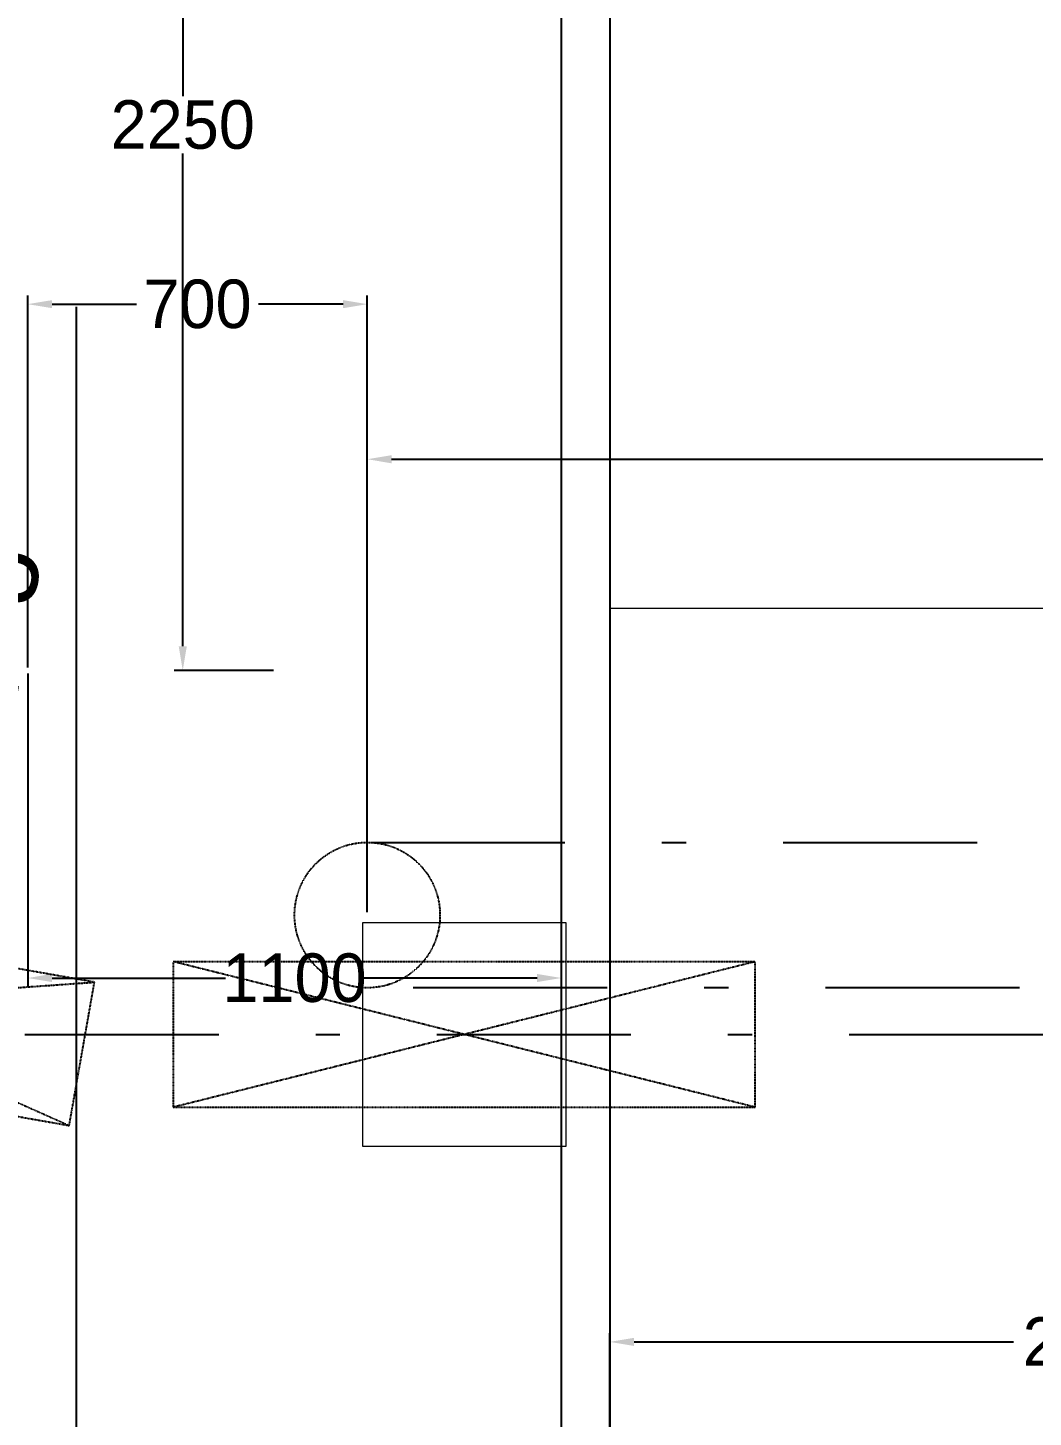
# Model space of a CAD drawing. Header units: metres. Extents: x 31500 to 1073645, y -1029792 to 61053.
# Drawn here: x 111158 to 113232, y -544621 to -541757 of the extents above; entities that cross this region are included whole.
import ezdxf

# ---------------------------------------------------------------- set-up
doc = ezdxf.new("R2010")
doc.units = ezdxf.units.M
doc.header["$PDMODE"] = 65
doc.linetypes.add('DASHDOT', pattern=[8.5, 4, -2, 0.5, -2])
doc.linetypes.add('STRICHPUNKT', pattern=[1, 0.5, -0.25, 0, -0.25])
for name, color, linetype in [('3', 3, 'STRICHPUNKT'), ('CONVEYOR', 6, 'DASHDOT'), ('Layer15', 7, 'Continuous')]:
    doc.layers.add(name, color=color, linetype=linetype)
doc.layers.add('Chlazení - kondenz', color=4, linetype='Continuous', lineweight=25)
doc.layers.add('TG-KOTY', color=2, linetype='Continuous', lineweight=18)
doc.layers.add('Osa(ISO)', color=6, linetype='Continuous', lineweight=25, true_color=0xff00ff)
doc.styles.add('ROMANS', font='TIMES.TTF')
doc.dimstyles.new('100', dxfattribs={"dimscale": 100, "dimtxt": 1, "dimasz": 0.5, "dimexe": 0.18, "dimexo": 0.0625, "dimgap": 0.09, "dimtad": 0, "dimtih": 1, "dimtoh": 1, "dimdec": 0, "dimzin": 0, "dimdsep": 46, "dimtxsty": 'Standard', "dimcen": 0.09, "dimadec": 0, "dimazin": 0, "dimtfac": 1, "dimtdec": 4, "dimtofl": 0, "dimtmove": 0, "dimatfit": 3, "dimfxl": 1, "dimtolj": 1, "dimtzin": 0, "dimarcsym": 0})

# ---------------------------------------------------------------- blocks, each defined once
blk = doc.blocks.new('*D3738')
at = {"layer": 'DEFPOINTS', "color": 0}
for p in [(111478, -540832.4), (111671.4, -540832.4), (111671.4, -543081.9)]:
    blk.add_point(p, dxfattribs=at)
at = {"layer": 'TG-KOTY', "color": 0, "lineweight": -2}
for p, q in [((111665.1, -540832.4), (111460, -540832.4)), ((111478, -540882.4), (111478, -541898.1)), ((111478, -543031.9), (111478, -542016.1)), ((111665.1, -543081.9), (111460, -543081.9))]:
    blk.add_line(p, q, dxfattribs=at)
at = {"layer": 'TG-KOTY', "color": 0}
for points in [[(111486.4, -540882.4), (111469.7, -540882.4), (111478, -540832.4)], [(111469.7, -543031.9), (111486.4, -543031.9), (111478, -543081.9)]]:
    blk.add_solid(points, dxfattribs=at)
at = {"layer": 'TG-KOTY', "color": 0, "insert": (111478, -541957.1), "char_height": 100, "attachment_point": 5}
blk.add_mtext('\\A1;2250', dxfattribs=at)
blk = doc.blocks.new('*D3749')
at = {"layer": 'DEFPOINTS', "color": 0}
for p in [(120858.5, -542646.3), (111858.5, -543585.9), (120858.5, -543585.9)]:
    blk.add_point(p, dxfattribs=at)
at = {"layer": 'TG-KOTY', "color": 0, "lineweight": -2}
for p, q in [((111858.5, -543579.7), (111858.5, -542628.3)), ((111908.5, -542646.3), (116191.2, -542646.3)), ((120808.5, -542646.3), (116525.8, -542646.3)), ((120858.5, -543579.7), (120858.5, -542628.3))]:
    blk.add_line(p, q, dxfattribs=at)
at = {"layer": 'TG-KOTY', "color": 0}
for points in [[(111908.5, -542638), (111908.5, -542654.7), (111858.5, -542646.3)], [(120808.5, -542654.7), (120808.5, -542638), (120858.5, -542646.3)]]:
    blk.add_solid(points, dxfattribs=at)
at = {"layer": 'TG-KOTY', "color": 0, "insert": (116358.5, -542646.3), "char_height": 100, "attachment_point": 5}
blk.add_mtext('\\A1;9000', dxfattribs=at)
blk = doc.blocks.new('9A$41464748494A')
at = {"layer": '3', "color": 5}
for p, q in [((-600, 150), (-600, -150)), ((600, 150), (-600, 150)), ((-600, -150), (600, 150)), ((-600, 150), (600, -150)), ((600, -150), (600, 150)), ((-600, -150), (600, -150))]:
    blk.add_line(p, q, dxfattribs=at)
blk = doc.blocks.new('kA$4150')
at = {"layer": 'Osa(ISO)', "color": 4, "lineweight": 0}
blk.add_lwpolyline([(210, -230), (210, 230), (-210, 230), (-210, -230)], close=True, dxfattribs=at)
at = {"layer": 'Osa(ISO)', "color": 5, "lineweight": 0, "rotation": 180}
blk.add_blockref('9A$41464748494A', (0, 0), dxfattribs=at)
blk = doc.blocks.new('*D3870')
at = {"layer": 'DEFPOINTS', "color": 0}
for p in [(111858.5, -542326.7), (111858.5, -542835.9), (111158.5, -543081.9)]:
    blk.add_point(p, dxfattribs=at)
at = {"layer": 'TG-KOTY', "color": 0, "lineweight": -2}
for p, q in [((111158.5, -543075.6), (111158.5, -542308.7)), ((111858.5, -542829.7), (111858.5, -542308.7)), ((111208.5, -542326.7), (111382.8, -542326.7)), ((111808.5, -542326.7), (111634.2, -542326.7))]:
    blk.add_line(p, q, dxfattribs=at)
at = {"layer": 'TG-KOTY', "color": 0}
for points in [[(111208.5, -542318.4), (111208.5, -542335), (111158.5, -542326.7)], [(111808.5, -542335), (111808.5, -542318.4), (111858.5, -542326.7)]]:
    blk.add_solid(points, dxfattribs=at)
at = {"layer": 'TG-KOTY', "color": 0, "insert": (111508.5, -542326.7), "char_height": 100, "attachment_point": 5}
blk.add_mtext('\\A1;700', dxfattribs=at)
blk = doc.blocks.new('*D3872')
at = {"layer": 'DEFPOINTS', "color": 0}
for p in [(112258.5, -542531.5), (111158.5, -543081.9), (112258.5, -543715.6)]:
    blk.add_point(p, dxfattribs=at)
at = {"layer": 'TG-KOTY', "color": 0, "lineweight": -2}
for p, q in [((112258.5, -542537.7), (112258.5, -543733.6)), ((111158.5, -543088.1), (111158.5, -543733.6)), ((111208.5, -543715.6), (111566.2, -543715.6)), ((112208.5, -543715.6), (111850.8, -543715.6))]:
    blk.add_line(p, q, dxfattribs=at)
at = {"layer": 'TG-KOTY', "color": 0}
for points in [[(111208.5, -543707.2), (111208.5, -543723.9), (111158.5, -543715.6)], [(112208.5, -543723.9), (112208.5, -543707.2), (112258.5, -543715.6)]]:
    blk.add_solid(points, dxfattribs=at)
at = {"layer": 'TG-KOTY', "color": 0, "insert": (111708.5, -543715.6), "char_height": 100, "attachment_point": 5}
blk.add_mtext('\\A1;1100', dxfattribs=at)
blk = doc.blocks.new('*D3879')
at = {"layer": 'DEFPOINTS', "color": 0}
for p in [(114358.5, -544465.6), (114358.5, -544574.6), (112358.5, -545605.4)]:
    blk.add_point(p, dxfattribs=at)
at = {"layer": 'TG-KOTY', "color": 0, "lineweight": -2}
for p, q in [((112358.5, -545599.1), (112358.5, -544447.6)), ((114358.5, -544568.4), (114358.5, -544447.6)), ((112408.5, -544465.6), (113191.2, -544465.6)), ((114308.5, -544465.6), (113525.8, -544465.6))]:
    blk.add_line(p, q, dxfattribs=at)
at = {"layer": 'TG-KOTY', "color": 0}
for points in [[(112408.5, -544457.2), (112408.5, -544473.9), (112358.5, -544465.6)], [(114308.5, -544473.9), (114308.5, -544457.2), (114358.5, -544465.6)]]:
    blk.add_solid(points, dxfattribs=at)
at = {"layer": 'TG-KOTY', "color": 0, "insert": (113358.5, -544465.6), "char_height": 100, "attachment_point": 5}
blk.add_mtext('\\A1;2000', dxfattribs=at)

msp = doc.modelspace()

# ---------------------------------------------------------------- linework, layer by layer
at = {"color": 7}
for p, q in [((112258.5, -541481.9), (112258.5, -546181.9)), ((112358.5, -541581.9), (112358.5, -546081.9))]:
    msp.add_line(p, q, dxfattribs=at)
at = {"color": 3, "linetype": 'DASHDOT', "ltscale": 100}
for p, q in [((111865.9, -543436.2), (120860.1, -543436.1)), ((120853.1, -543735.9), (111856.1, -543735.9))]:
    msp.add_line(p, q, dxfattribs=at)
at = {"color": 6, "linetype": 'DASHDOT', "ltscale": 100}
msp.add_line((111152.2, -543831.9), (122164, -543831.9), dxfattribs=at)
at = {"layer": '3', "color": 3}
msp.add_circle((111858.5, -543585.9), 149.9, dxfattribs=at)
at = {"layer": 'Chlazení - kondenz', "color": 5, "lineweight": 0}
msp.add_line((112358.5, -542953.6), (120358.5, -542953.6), dxfattribs=at)
at = {"layer": 'Layer15', "color": 1, "lineweight": -3}
msp.add_line((111258.5, -542331.9), (111258.5, -544831.9), dxfattribs=at)

# ---------------------------------------------------------------- block references
at = {"lineweight": 0, "rotation": 170}
msp.add_blockref('kA$4150', (110679.1, -543767.7), dxfattribs=at)
at = {"lineweight": 0}
msp.add_blockref('kA$4150', (112058.5, -543831.9), dxfattribs=at)

# ---------------------------------------------------------------- texts
at = {"layer": 'CONVEYOR', "color": 1, "insert": (111051.1, -543194.8), "char_height": 150, "attachment_point": 5, "rotation": 80, "style": 'ROMANS'}
msp.add_mtext('\\A1;\\fArial|b0|i0|c238|p18;STOP 5', dxfattribs=at)

# ---------------------------------------------------------------- dimensions: what is measured, and where the dimension line sits
at = {"layer": 'TG-KOTY'}
dim = msp.add_linear_dim(base=(111478.0241433, -540832.3554334), p1=(111671.354753, -543081.8554334), p2=(111671.354753, -540832.3554334), angle=90, dimstyle='100', dxfattribs=at)
dim.commit()
dim.dimension.update_dxf_attribs({"geometry": '*D3738', "text_midpoint": (111478.0241433, -541957.1054334)})
for base, p1, p2, picture, middle in [((111858.5, -542326.7), (111158.5, -543081.9), (111858.5, -542835.9), '*D3870', (111508.5, -542326.7)), ((112258.5, -543715.6), (111158.5, -543081.9), (112258.5, -542531.5), '*D3872', (111708.5, -543715.6)), ((120858.5, -542646.3), (111858.5, -543585.9), (120858.5, -543585.9), '*D3749', (116358.5, -542646.3)), ((114358.5, -544465.6), (112358.5, -545605.4), (114358.5, -544574.6), '*D3879', (113358.5, -544465.6))]:
    dim = msp.add_linear_dim(base=base, p1=p1, p2=p2, dimstyle='100', dxfattribs=at)
    dim.commit()
    dim.dimension.update_dxf_attribs({"geometry": picture, "text_midpoint": middle})

doc.saveas('drawing.dxf')
